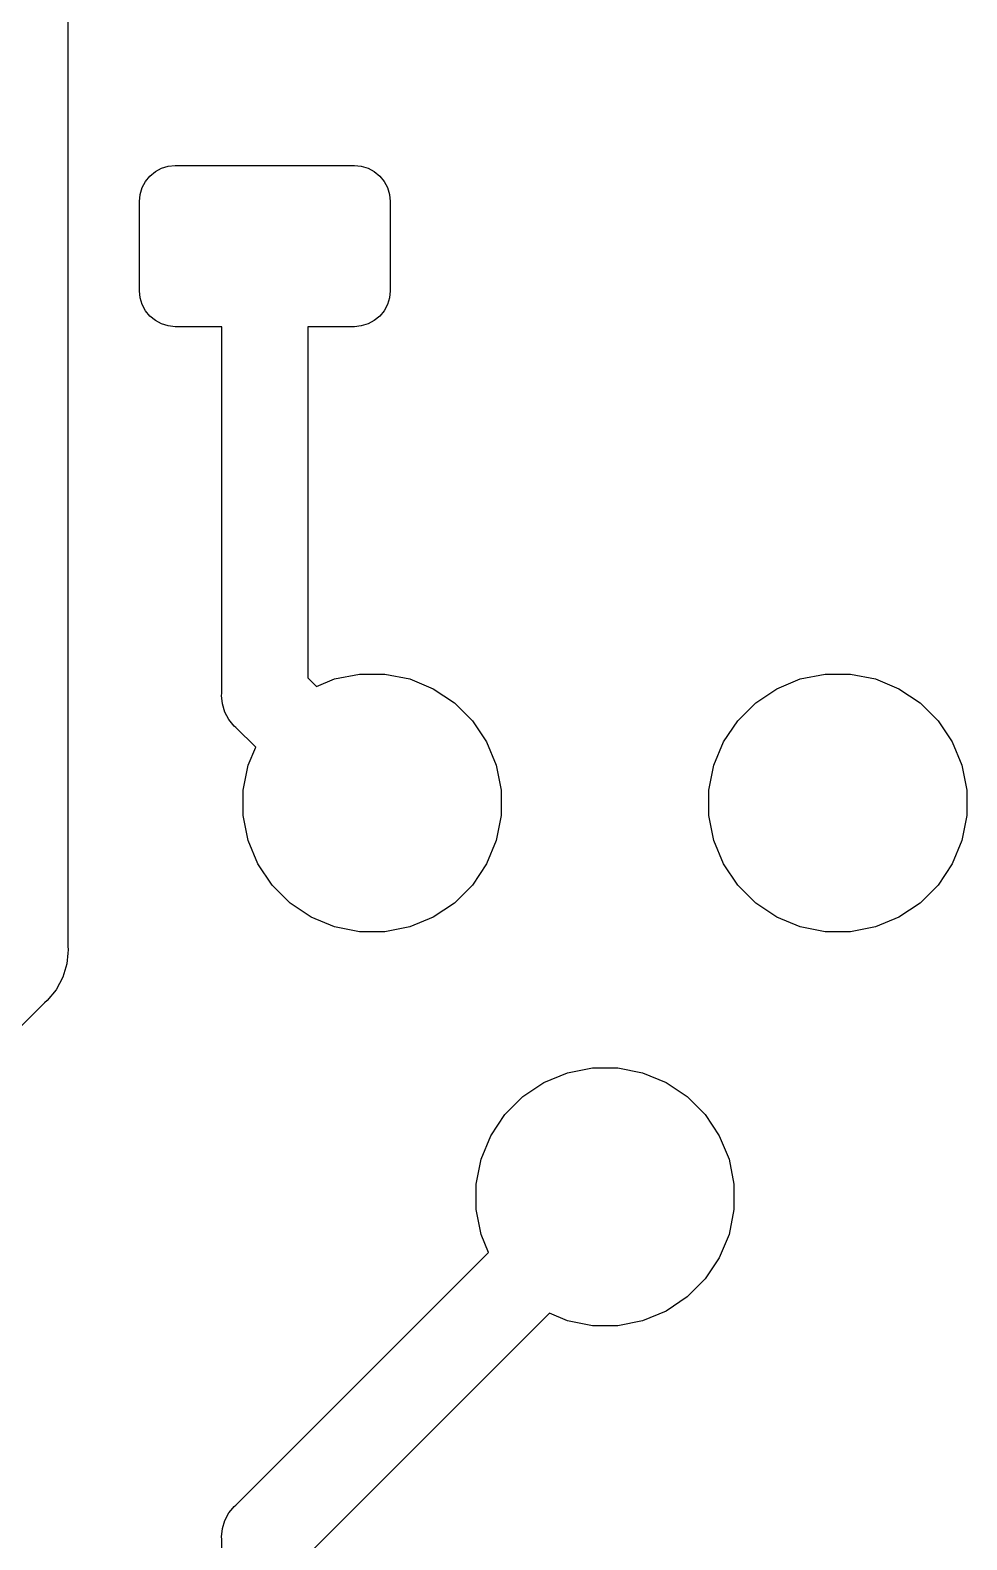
# Model space of a CAD drawing. Extents: x -3.6 to 94.4, y -84.3 to 13.7.
# Drawn here: x 48.24 to 54.77, y -32.74 to -22.2 of the extents above; entities that cross this region are included whole.
import ezdxf

# ---------------------------------------------------------------- set-up
doc = ezdxf.new("R2010")
doc.units = 0
doc.layers.add('BLACK', color=7, linetype='CONTINUOUS')

msp = doc.modelspace()

# ---------------------------------------------------------------- linework, layer by layer
at = {"layer": 'BLACK', "linetype": 'CONTINUOUS'}
for p, q in [((48.5, -13.8321), (48.5, -28.6004)), ((49.1111, -23.1921), (49.1543, -23.169)), ((49.1543, -23.169), (49.2012, -23.1548)), ((49.2012, -23.1548), (49.25, -23.15)), ((49.25, -23.15), (50.5, -23.15)), ((50.5, -23.15), (50.5488, -23.1548)), ((50.5488, -23.1548), (50.5957, -23.169)), ((50.5957, -23.169), (50.6389, -23.1921)), ((49.019, -23.3043), (49.0421, -23.2611)), ((49.0421, -23.2611), (49.0732, -23.2232)), ((49.0732, -23.2232), (49.1111, -23.1921)), ((50.6389, -23.1921), (50.6768, -23.2232)), ((50.6768, -23.2232), (50.7079, -23.2611)), ((50.7079, -23.2611), (50.731, -23.3043)), ((49, -23.4), (49.0048, -23.3512)), ((49.0048, -23.3512), (49.019, -23.3043)), ((50.731, -23.3043), (50.7452, -23.3512)), ((50.7452, -23.3512), (50.75, -23.4)), ((49, -24.025), (49, -23.4)), ((50.75, -23.4), (50.75, -24.025)), ((49.0048, -24.0738), (49, -24.025)), ((50.75, -24.025), (50.7452, -24.0738)), ((49.019, -24.1207), (49.0048, -24.0738)), ((49.0421, -24.1639), (49.019, -24.1207)), ((50.731, -24.1207), (50.7079, -24.1639)), ((50.7452, -24.0738), (50.731, -24.1207)), ((49.0732, -24.2018), (49.0421, -24.1639)), ((49.1111, -24.2329), (49.0732, -24.2018)), ((49.1543, -24.256), (49.1111, -24.2329)), ((50.6389, -24.2329), (50.5957, -24.256)), ((50.6768, -24.2018), (50.6389, -24.2329)), ((50.7079, -24.1639), (50.6768, -24.2018)), ((49.2012, -24.2702), (49.1543, -24.256)), ((49.25, -24.275), (49.2012, -24.2702)), ((49.575, -24.275), (49.25, -24.275)), ((49.575, -24.8603), (49.575, -24.275)), ((50.5, -24.275), (50.175, -24.275)), ((50.175, -24.275), (50.175, -26.7257)), ((50.5488, -24.2702), (50.5, -24.275)), ((50.5957, -24.256), (50.5488, -24.2702)), ((49.575, -26.8353), (49.575, -24.8603)), ((49.575, -24.8603), (49.575, -24.8603)), ((50.175, -26.7257), (50.2362, -26.7869)), ((50.2362, -26.7869), (50.3625, -26.7346)), ((50.3625, -26.7346), (50.5364, -26.7)), ((50.5364, -26.7), (50.7136, -26.7)), ((50.7136, -26.7), (50.8875, -26.7346)), ((50.8875, -26.7346), (51.0513, -26.8024)), ((53.4487, -26.8024), (53.6125, -26.7346)), ((53.6125, -26.7346), (53.7864, -26.7)), ((53.7864, -26.7), (53.9636, -26.7)), ((53.9636, -26.7), (54.1375, -26.7346)), ((54.1375, -26.7346), (54.3013, -26.8024)), ((49.5735, -26.85), (49.575, -26.8353)), ((49.5793, -26.9088), (49.5735, -26.85)), ((51.0513, -26.8024), (51.1987, -26.9009)), ((53.3013, -26.9009), (53.4487, -26.8024)), ((54.3013, -26.8024), (54.4487, -26.9009)), ((49.5965, -26.9654), (49.5793, -26.9088)), ((49.6244, -27.0175), (49.5965, -26.9654)), ((51.1987, -26.9009), (51.3241, -27.0263)), ((53.1759, -27.0263), (53.3013, -26.9009)), ((54.4487, -26.9009), (54.5741, -27.0263)), ((49.6522, -27.0514), (49.6244, -27.0175)), ((49.6618, -27.0632), (49.6522, -27.0514)), ((49.6733, -27.0725), (49.6618, -27.0632)), ((49.8119, -27.2112), (49.6733, -27.0725)), ((51.3241, -27.0263), (51.4226, -27.1737)), ((53.0774, -27.1737), (53.1759, -27.0263)), ((54.5741, -27.0263), (54.6726, -27.1737)), ((51.4226, -27.1737), (51.4904, -27.3375)), ((53.0096, -27.3375), (53.0774, -27.1737)), ((54.6726, -27.1737), (54.7404, -27.3375)), ((49.7596, -27.3375), (49.8119, -27.2112)), ((49.725, -27.5114), (49.7596, -27.3375)), ((51.4904, -27.3375), (51.525, -27.5114)), ((52.975, -27.5114), (53.0096, -27.3375)), ((54.7404, -27.3375), (54.775, -27.5114)), ((49.725, -27.6886), (49.725, -27.5114)), ((51.525, -27.5114), (51.525, -27.6886)), ((52.975, -27.6886), (52.975, -27.5114)), ((54.775, -27.5114), (54.775, -27.6886)), ((49.7596, -27.8625), (49.725, -27.6886)), ((51.525, -27.6886), (51.4904, -27.8625)), ((53.0096, -27.8625), (52.975, -27.6886)), ((54.775, -27.6886), (54.7404, -27.8625)), ((49.8274, -28.0263), (49.7596, -27.8625)), ((51.4904, -27.8625), (51.4226, -28.0263)), ((53.0774, -28.0263), (53.0096, -27.8625)), ((54.7404, -27.8625), (54.6726, -28.0263)), ((49.9259, -28.1737), (49.8274, -28.0263)), ((51.4226, -28.0263), (51.3241, -28.1737)), ((53.1759, -28.1737), (53.0774, -28.0263)), ((54.6726, -28.0263), (54.5741, -28.1737)), ((50.0513, -28.2991), (49.9259, -28.1737)), ((51.3241, -28.1737), (51.1987, -28.2991)), ((53.3013, -28.2991), (53.1759, -28.1737)), ((54.5741, -28.1737), (54.4487, -28.2991)), ((50.1987, -28.3976), (50.0513, -28.2991)), ((51.1987, -28.2991), (51.0513, -28.3976)), ((53.4487, -28.3976), (53.3013, -28.2991)), ((54.4487, -28.2991), (54.3013, -28.3976)), ((50.3625, -28.4654), (50.1987, -28.3976)), ((51.0513, -28.3976), (50.8875, -28.4654)), ((53.6125, -28.4654), (53.4487, -28.3976)), ((54.3013, -28.3976), (54.1375, -28.4654)), ((50.5364, -28.5), (50.3625, -28.4654)), ((50.7136, -28.5), (50.5364, -28.5)), ((50.8875, -28.4654), (50.7136, -28.5)), ((53.7864, -28.5), (53.6125, -28.4654)), ((53.9636, -28.5), (53.7864, -28.5)), ((54.1375, -28.4654), (53.9636, -28.5)), ((48.5, -28.6496), (48.4928, -28.723)), ((48.5, -28.6004), (48.5024, -28.625)), ((48.5024, -28.625), (48.5, -28.6496)), ((48.5, -28.6496), (48.5, -28.6496)), ((48.4928, -28.723), (48.4642, -28.8173)), ((48.4642, -28.8173), (48.4177, -28.9041)), ((48.3553, -28.9803), (48.3362, -28.9959)), ((48.4177, -28.9041), (48.3553, -28.9803)), ((48.3362, -28.9959), (40.375, -36.9571)), ((51.8237, -29.5524), (51.9875, -29.4846)), ((51.9875, -29.4846), (52.1614, -29.45)), ((52.1614, -29.45), (52.3386, -29.45)), ((52.3386, -29.45), (52.5125, -29.4846)), ((52.5125, -29.4846), (52.6763, -29.5524)), ((51.6763, -29.6509), (51.8237, -29.5524)), ((52.6763, -29.5524), (52.8237, -29.6509)), ((51.5509, -29.7763), (51.6763, -29.6509)), ((52.8237, -29.6509), (52.9491, -29.7763)), ((51.4524, -29.9237), (51.5509, -29.7763)), ((52.9491, -29.7763), (53.0476, -29.9237)), ((51.3846, -30.0875), (51.4524, -29.9237)), ((53.0476, -29.9237), (53.1154, -30.0875)), ((51.35, -30.2614), (51.3846, -30.0875)), ((53.1154, -30.0875), (53.15, -30.2614)), ((51.35, -30.4386), (51.35, -30.2614)), ((53.15, -30.2614), (53.15, -30.4386)), ((51.3846, -30.6125), (51.35, -30.4386)), ((53.15, -30.4386), (53.1154, -30.6125)), ((51.4369, -30.7388), (51.3846, -30.6125)), ((53.1154, -30.6125), (53.0476, -30.7763)), ((49.6733, -32.5025), (51.4369, -30.7388)), ((53.0476, -30.7763), (52.9491, -30.9237)), ((52.9491, -30.9237), (52.8237, -31.0491)), ((52.8237, -31.0491), (52.6763, -31.1476)), ((51.8612, -31.1631), (50.175, -32.8493)), ((51.9875, -31.2154), (51.8612, -31.1631)), ((52.6763, -31.1476), (52.5125, -31.2154)), ((52.1614, -31.25), (51.9875, -31.2154)), ((52.3386, -31.25), (52.1614, -31.25)), ((52.5125, -31.2154), (52.3386, -31.25)), ((49.5965, -32.6096), (49.6244, -32.5575)), ((49.6244, -32.5575), (49.6525, -32.5233)), ((49.6525, -32.5233), (49.6618, -32.5118)), ((49.6525, -32.5233), (49.6525, -32.5233)), ((49.6618, -32.5118), (49.6733, -32.5025)), ((49.5735, -32.725), (49.5793, -32.6662)), ((49.5793, -32.6662), (49.5965, -32.6096)), ((49.575, -32.7397), (49.5735, -32.725)), ((49.575, -33.4897), (49.575, -32.7397))]:
    msp.add_line(p, q, dxfattribs=at)

doc.saveas('drawing.dxf')
